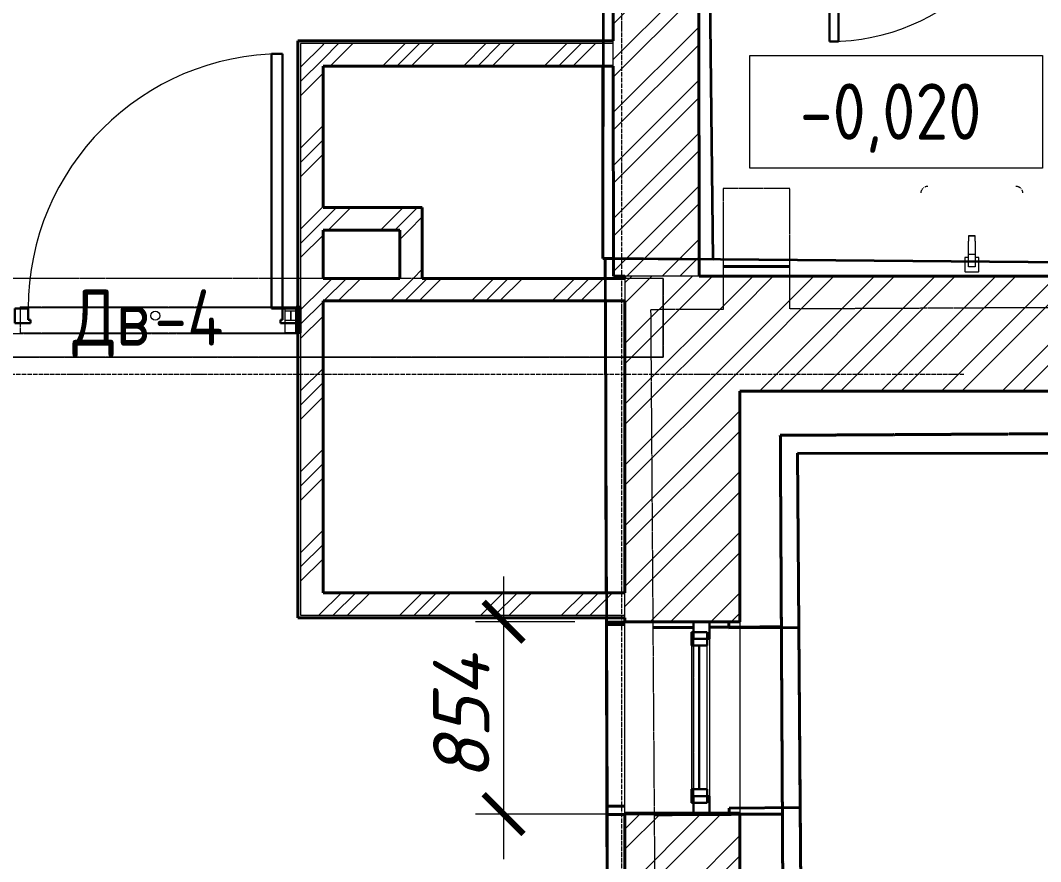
# Model space of a CAD drawing. Header units: millimetres. Extents: x 749182 to 2267578, y 70462 to 311449.
# Drawn here: x 2004959 to 2009489, y 82060 to 85795 of the extents above; entities that cross this region are included whole.
import ezdxf

# ---------------------------------------------------------------- set-up
doc = ezdxf.new("R2010")
doc.units = ezdxf.units.MM
for name, pattern in [('ADSK_Линия сетки', [25, 20, -2.5, 0, -2.5]), ('ADSK_Сверху', [4.5, 3, -1.5]), ('осеваяX2', [4, 2.5, -0.5, 0.5, -0.5])]:
    doc.linetypes.add(name, pattern=pattern)
doc.layers.get('Defpoints').update_dxf_attribs({"color": 255})
for name, color, linetype, lineweight in [('_ Окна', 7, 'Continuous', 30), ('Аннотация', 7, 'Continuous', 9), ('Витраж', 7, 'Continuous', 9), ('Двери', 7, 'Continuous', 20), ('Каркас', 7, 'Continuous', 9), ('Марки дверей', 7, 'Continuous', 20), ('Оборудование', 7, 'Continuous', 18), ('Окна', 7, 'Continuous', 18), ('Оси', 165, 'осеваяX2', 13), ('отметки', 7, 'Continuous', 20), ('Панели витража', 7, 'Continuous', 9), ('Перекрытие', 7, 'Continuous', 18), ('размеры', 7, 'Continuous', 9), ('Стены', 184, 'Continuous', 40), ('Стены внутренние', 7, 'Continuous', 18), ('Стены наружные', 7, 'Continuous', 18), ('Стены разрез', 7, 'Continuous', 35), ('Стены штриховка', 7, 'Continuous', 18)]:
    doc.layers.add(name, color=color, linetype=linetype, lineweight=lineweight)
doc.styles.add('GOST Common_2', font='GOST_Common.ttf', dxfattribs={"width": 0.9, "height": 200})
doc.styles.add('М2', font='isocpeui.ttf')
doc.dimstyles.new('SPDS 1_100', dxfattribs={"dimscale": 100, "dimtxt": 2.5, "dimasz": 1.77, "dimexe": 1.25, "dimexo": 0.625, "dimtad": 1, "dimdec": 0, "dimrnd": 0.001, "dimzin": 9, "dimtxsty": 'М2', "dimblk": 'ARCHTICK', "dimcen": 2.5, "dimdle": 2, "dimclrt": 256, "dimadec": 0, "dimazin": 2, "dimtfac": 0.75, "dimtdec": 0, "dimtmove": 1, "dimatfit": 3, "dimfxl": 0, "dimtolj": 1, "dimlwd": 9, "dimlwe": 9, "dimarcsym": 0})
pattern_1 = [(45, (1958220.23, 75616.62), (-134.70384, 134.70384), []), (45, (1958310.03, 75616.62), (-134.70384, 134.70384), [])]
pattern_2 = [(45, (1958220.23, 75616.62), (-179.6051, 179.6051), []), (45, (1958283.73, 75616.62), (0, 359.2102), []), (45, (1958156.73, 75616.62), (0, 359.2102), [])]

# ---------------------------------------------------------------- blocks, each defined once
blk = doc.blocks.new('Существующие стены 2 этаж - Существующие стены 2 этаж-699583-01 План 1-го этажа маркировочный')
at = {"layer": 'Стены', "color": 254, "linetype": 'ADSK_Сверху', "true_color": 0xe8c5d7}
for p, q in [((50154.8, 9085), (49860, 9084.9)), ((49860, 9084.9), (50154.8, 9085)), ((50113.3, 8335.8), (56424.5, 8372.5)), ((56424.5, 8372.5), (50113.3, 8335.8)), ((50118, 7485.3), (50113.3, 8335.8)), ((50113.3, 8335.8), (50159.1, -55.6)), ((49547.2, 7482), (49656.4, 7482.8)), ((49656.4, 7482.8), (49547.2, 7482)), ((49656.4, 7482.8), (49728.4, 7483.2)), ((49728.4, 7483.2), (49656.4, 7482.8)), ((49798.4, 7483.6), (50118, 7485.3)), ((50118, 7485.3), (49798.4, 7483.6)), ((50122.5, 6654.3), (50118, 7485.3)), ((50122.5, 6654.3), (50118, 7485.3)), ((50118, 7485.3), (50122.5, 6654.3)), ((49662.4, 6651.8), (49553.1, 6651)), ((49553.1, 6651), (49662.4, 6651.8)), ((50122.5, 6654.3), (49662.4, 6651.8)), ((49662.4, 6651.8), (50122.5, 6654.3)), ((50128.1, 5634.3), (50122.5, 6654.3))]:
    blk.add_line(p, q, dxfattribs=at)
blk = doc.blocks.new('Прямоугольный импост - 70х20_56мм-1425354-01 План 1-го этажа маркировочный')
at = {"layer": 'Витраж', "color": 253, "linetype": 'ADSK_Сверху', "true_color": 0xaaaaaa}
for p, q in [((495.5, 2143), (425.5, 2143)), ((425.5, 2067), (425.5, 2143)), ((495.5, 2067), (495.5, 2143)), ((425.5, 1293), (425.5, 1369)), ((495.5, 1293), (495.5, 1369)), ((425.5, 1293), (495.5, 1293))]:
    blk.add_line(p, q, dxfattribs=at)
blk = doc.blocks.new('Прямоугольный импост - 70х20_56мм-1257200-01 План 1-го этажа маркировочный')
at = {"layer": 'Витраж', "color": 253, "linetype": 'ADSK_Сверху', "true_color": 0xaaaaaa}
for p, q in [((-76, 35), (0, 35)), ((0, 35), (0, -35)), ((0, -35), (-76, -35))]:
    blk.add_line(p, q, dxfattribs=at)
blk = doc.blocks.new('Прямоугольный импост - 70х20_56мм-1257201-01 План 1-го этажа маркировочный')
at = {"layer": 'Витраж', "color": 253, "linetype": 'ADSK_Сверху', "true_color": 0xaaaaaa}
for p, q in [((0, 35), (-76, 35)), ((0, -35), (0, 35)), ((-76, -35), (0, -35))]:
    blk.add_line(p, q, dxfattribs=at)
blk = doc.blocks.new('Прямоугольный импост - 70х60мм-1425356-01 План 1-го этажа маркировочный')
at = {"layer": 'Витраж', "color": 253, "linetype": 'ADSK_Сверху', "true_color": 0xaaaaaa}
for p, q in [((495.5, 7579.9), (425.5, 7579.9)), ((425.5, 6881.9), (425.5, 7579.9)), ((495.5, 6881.9), (495.5, 7579.9)), ((425.5, 6881.9), (495.5, 6881.9))]:
    blk.add_line(p, q, dxfattribs=at)
blk = doc.blocks.new('Прямоугольный импост - 48х116мм простой-1858591-01 План 1-го этажа маркировочный')
at = {"layer": 'Витраж', "color": 253, "linetype": 'ADSK_Сверху', "true_color": 0xaaaaaa}
for p, q in [((46736.8, 8906.8), (46736.8, 8790.8)), ((46736.8, 8906.8), (47914.8, 8906.8)), ((47914.8, 8790.8), (47914.8, 8906.8)), ((46736.8, 8790.8), (47914.8, 8790.8))]:
    blk.add_line(p, q, dxfattribs=at)
blk = doc.blocks.new('Прямоугольный импост - Зазор 20х116мм-1854068-01 План 1-го этажа маркировочный')
at = {"layer": 'Витраж', "color": 253, "linetype": 'ADSK_Сверху', "true_color": 0xaaaaaa}
for p, q in [((-20, 76), (0, 76)), ((0, 76), (0, -40)), ((0, -40), (-20, -40))]:
    blk.add_line(p, q, dxfattribs=at)
blk = doc.blocks.new('Системная панель - ADSK_Cтеклопакет_40мм-V21-01 План 1-го этажа маркировочный')
at = {"layer": 'Панели витража', "color": 253, "linetype": 'ADSK_Сверху', "true_color": 0xaaaaaa}
blk.add_line((11.90625, 20), (11.90625, -20), dxfattribs=at)
blk = doc.blocks.new('Прямоугольный импост - 48х116мм-1857753-01 План 1-го этажа маркировочный')
at = {"layer": 'Витраж', "color": 253, "linetype": 'ADSK_Сверху', "true_color": 0xaaaaaa}
for p, q in [((24, 76), (-24, 76)), ((-24, 76), (-24, 20)), ((24, 20), (24, 76)), ((-24, 20), (-0.1875, 20)), ((-0.1875, 20), (-0.1875, -20)), ((0.1875, -20), (0.1875, 20)), ((0.1875, 20), (24, 20)), ((-0.1875, -20), (-24, -20)), ((-24, -20), (-24, -40)), ((-24, -40), (24, -40)), ((24, -20), (0.1875, -20)), ((24, -40), (24, -20))]:
    blk.add_line(p, q, dxfattribs=at)
blk = doc.blocks.new('Существующие стены 1 эт - Существующие стены 1 эт-653793-01 План 1-го этажа маркировочный')
at = {"layer": 'Стены'}
for p, q in [((49324.3, 9121.6), (49325.7, 9974.8)), ((49335.8, 9121.5), (49324.3, 9121.6)), ((49336, 9032.4), (49335.8, 9121.5)), ((49335.8, 9121.5), (49372.4, 9121.2)), ((49372.4, 9121.2), (49335.8, 9121.5)), ((49340.5, 7636.8), (49336.4, 8932.4)), ((52743, 8251.8), (50189.1, 8257.2)), ((50189.1, 8257.2), (50256.6, -151.9)), ((49340.9, 7495.5), (49340.8, 7524.9)), ((49728.4, 7507.8), (49340.9, 7506.6)), ((49343.6, 6652.4), (49340.9, 7506.6)), ((49340.9, 7495.5), (49423.4, 7495.8)), ((49423.4, 7495.8), (49340.9, 7495.5)), ((49343.5, 6689.2), (49340.9, 7495.5)), ((49340.9, 7495.5), (49343.5, 6689.2)), ((49343.5, 6689.2), (49340.9, 7495.5)), ((49884.1, 7508.3), (49798.4, 7508.1)), ((49884.2, 7480.5), (49884.1, 7508.3)), ((50195.3, 7483), (49884.2, 7480.5)), ((50195.3, 7483), (50201.7, 6683.2)), ((49423.4, 6689.5), (49343.5, 6689.2)), ((49343.5, 6689.2), (49423.4, 6689.5)), ((49346.7, 5669.6), (49343.5, 6689.2)), ((49886.7, 6680.7), (50201.7, 6683.2)), ((49886.8, 6658.3), (49886.7, 6680.7)), ((49343.6, 6652.4), (49423.4, 6652.7))]:
    blk.add_line(p, q, dxfattribs=at)
at = {"layer": 'Стены разрез'}
for p, q in [((49327.5, 11165), (49324.3, 9121.6)), ((49814.8, 9117.3), (49796, 10859)), ((49324.3, 9121.6), (49814.8, 9117.3)), ((51540.3, 9102), (49335.8, 9121.5)), ((49335.8, 9121.5), (49340.9, 7506.6)), ((50195.3, 7483), (50189.1, 8257.2)), ((50189.1, 8257.2), (56529.9, 8243.7)), ((49340.9, 7506.6), (49744.1, 7507.9)), ((49744.1, 7507.9), (49884.1, 7508.3)), ((49884.1, 7508.3), (49884.2, 7480.5)), ((49884.2, 7480.5), (50195.3, 7483)), ((50201.7, 6683.2), (49886.7, 6680.7)), ((49886.7, 6680.7), (49886.8, 6654.1)), ((50210, 5653.3), (50201.7, 6683.2)), ((49746.8, 6653.7), (49343.6, 6652.4)), ((49343.6, 6652.4), (49346.7, 5669.6)), ((49886.8, 6654.1), (49746.8, 6653.7))]:
    blk.add_line(p, q, dxfattribs=at)
blk = doc.blocks.new('Витраж-тент со смещением вовне - 60мм 30 сдвиг-1466941-01 План 1-го этажа маркировочный')
at = {"layer": '_ Окна'}
for p, q in [((-379, 25), (-379, -45)), ((-379, 25), (-319, 25)), ((-379, -45), (-379, 25)), ((-319, 25), (-319, -45)), ((379, 25), (319, 25)), ((319, 25), (319, -45)), ((379, -45), (379, 25)), ((379, -45), (379, 25)), ((-319, -45), (-379, -45)), ((-319, -10), (319, -10)), ((319, -45), (379, -45))]:
    blk.add_line(p, q, dxfattribs=at)
at = {"layer": 'Окна'}
for p, q in [((319, 25), (-319, 25)), ((-319, -45), (319, -45))]:
    blk.add_line(p, q, dxfattribs=at)
blk = doc.blocks.new('Прямоугольный импост - 70х20_56мм-V171-01 План 1-го этажа маркировочный')
at = {"layer": 'Витраж', "lineweight": 30}
for p, q in [((-76, 35), (0, 35)), ((-76, -35), (-76, 35)), ((0, 35), (0, -35)), ((0, -35), (-76, -35))]:
    blk.add_line(p, q, dxfattribs=at)
blk = doc.blocks.new('Прямоугольный импост - 70х20_56мм-V172-01 План 1-го этажа маркировочный')
at = {"layer": 'Витраж', "lineweight": 30}
for p, q in [((0, 35), (-76, 35)), ((-76, 35), (-76, -35)), ((0, -35), (0, 35)), ((-76, -35), (0, -35))]:
    blk.add_line(p, q, dxfattribs=at)
blk = doc.blocks.new('Прямоугольный импост - 70х60мм-V36-01 План 1-го этажа маркировочный')
at = {"layer": 'Витраж'}
for p, q in [((425.5, 1369), (425.5, 2067)), ((495.5, 2067), (495.5, 1369))]:
    blk.add_line(p, q, dxfattribs=at)
blk = doc.blocks.new('Прямоугольный импост - Зазор 20х116мм-1839981-01 План 1-го этажа маркировочный')
at = {"layer": 'Витраж', "lineweight": 30}
for p, q in [((-20, 76), (0, 76)), ((-20, 32.5), (-20, 76)), ((0, 76), (0, -40)), ((-20, -40), (-20, -32.5)), ((0, -40), (-20, -40))]:
    blk.add_line(p, q, dxfattribs=at)
blk = doc.blocks.new('AC_Дверь_Однопольная_Стальная - Д-24л 1033х2200h-1983226-01 План 1-го этажа маркировочный')
at = {"layer": 'Двери', "lineweight": 30}
for p, q in [((466.5, 1021), (426.5, 1021)), ((426.5, 1021), (426.5, 88)), ((466.5, 88), (466.5, 1021)), ((-496.5, 88), (-516.5, 88)), ((-516.5, 88), (-516.5, 18)), ((-466.5, 88), (-496.5, 88)), ((-496.5, 88), (-496.5, 18)), ((-496.5, 18), (-496.5, 88)), ((-466.5, 48), (-466.5, 88)), ((-456.5, 48), (-466.5, 48)), ((-456.5, 18), (-456.5, 48)), ((426.5, 88), (466.5, 88)), ((466.5, 48), (456.5, 48)), ((456.5, 48), (456.5, 18)), ((496.5, 88), (466.5, 88)), ((466.5, 88), (466.5, 48)), ((496.5, 18), (496.5, 88)), ((516.5, 88), (496.5, 88)), ((496.5, 88), (496.5, 18)), ((516.5, 18), (516.5, 88)), ((-516.5, 18), (-496.5, 18)), ((-496.5, 18), (-456.5, 18)), ((456.5, 18), (496.5, 18)), ((496.5, 18), (516.5, 18))]:
    blk.add_line(p, q, dxfattribs=at)
at = {"layer": 'Двери'}
blk.add_arc((466.5, 88), 933, 90, 180, dxfattribs=at)
blk = doc.blocks.new('AC_ДверьВитражная_Однопольная_Алюминиевая - Дв-4-1858613-01 План 1-го этажа маркировочный')
at = {"layer": 'Двери', "lineweight": 30}
for p, q in [((564.90625, 1162.3125), (514.90625, 1162.3125)), ((514.90625, 1162.3125), (514.90625, 32.5)), ((564.90625, 32.5), (564.90625, 1162.3125)), ((-564.90625, 32.5), (-624.90625, 32.5)), ((-624.90625, 32.5), (-624.90625, -32.5)), ((-564.90625, -17.5), (-564.90625, 32.5)), ((514.90625, 32.5), (564.90625, 32.5)), ((624.90625, 32.5), (564.90625, 32.5)), ((564.90625, 32.5), (564.90625, -17.5)), ((624.90625, -32.5), (624.90625, 32.5)), ((-624.90625, -32.5), (-554.90625, -32.5)), ((-554.90625, -17.5), (-564.90625, -17.5)), ((-554.90625, -32.5), (-554.90625, -17.5)), ((564.90625, -17.5), (554.90625, -17.5)), ((554.90625, -17.5), (554.90625, -32.5)), ((554.90625, -32.5), (624.90625, -32.5))]:
    blk.add_line(p, q, dxfattribs=at)
at = {"layer": 'Двери'}
blk.add_arc((564.90625, 32.5), 1129.8125, 90, 180, dxfattribs=at)
blk = doc.blocks.new('Parametric_Porcelain_bathroom_sink_20774 - 450х400мм-1928710-01 План 1-го этажа маркировочный')
at = {"layer": 'Оборудование'}
for p, q in [((-89.1, 598.1), (-88.2, 598.9)), ((343.1, 594.1), (343.9, 593.2)), ((110, 384.1), (140, 384.1)), ((110, 384.1), (110, 361.1)), ((140, 384.1), (110, 384.1)), ((140, 361.1), (140, 384.1)), ((110, 301.5), (110, 361.1)), ((140, 361.1), (140, 301.5)), ((93.2, 286.2), (93.2, 270.1)), ((110, 288.1), (95.1, 288.1)), ((110, 270), (110, 301.5)), ((140, 301.5), (110, 301.5)), ((140, 301.5), (140, 269.7)), ((154.6, 288.1), (140, 288.1)), ((156.5, 269.6), (156.5, 286.2)), ((93.2, 270.1), (93.2, 226.6)), ((110, 266.5), (110, 270)), ((110, 246.5), (110, 266.5)), ((140, 246.5), (110, 246.5)), ((140, 269.7), (140, 266.5)), ((140, 266.5), (140, 246.5)), ((156.5, 226.6), (156.5, 269.6)), ((94.7, 225.1), (155, 225.1))]:
    blk.add_line(p, q, dxfattribs=at)
at = {"layer": 'Оборудование', "flags": 128}
for points in [[(-95.4, 590.9), (-94.8, 591.9), (-94.1, 592.9), (-93.3, 593.9), (-92.6, 594.8)], [(-83.1, 602), (-82, 602.5), (-80.9, 603), (-79.7, 603.4)], [(-77.4, 604.1), (-76.3, 604.3), (-75.1, 604.6), (-73.9, 604.7), (-72.7, 604.9), (-71.5, 605), (-70.3, 605), (-70, 605)], [(320, 605), (321.2, 605), (322.4, 604.9), (323.6, 604.8), (324.8, 604.6), (326, 604.4), (327.1, 604.1)], [(329.4, 603.5), (330.6, 603.1), (331.7, 602.6), (332.8, 602.1), (333.9, 601.6)], [(335.9, 600.4), (336.9, 599.8), (337.9, 599.1), (338.9, 598.3), (339.8, 597.6)], [(-100, 575), (-100, 576.2), (-99.9, 577.4), (-99.8, 578.6), (-99.6, 579.8), (-99.4, 581), (-99.1, 582.1)], [(-98.5, 584.4), (-98.1, 585.6), (-97.6, 586.7), (-97.1, 587.8), (-96.6, 588.9)], [(347, 588.1), (347.5, 587), (348, 585.9), (348.4, 584.7)], [(349.1, 582.4), (349.3, 581.3), (349.6, 580.1), (349.7, 578.9), (349.9, 577.7), (350, 576.5), (350, 575.3), (350, 575)]]:
    blk.add_lwpolyline(points, dxfattribs=at)
at = {"layer": 'Оборудование'}
for centre, radius, start, end in [((95.1, 286.2), 1.87, 90, 180), ((95.1, 286.2), 1.87, 120, 150), ((95.1, 286.2), 1.87, 120, 150), ((95.1, 286.2), 1.87, 120, 150), ((154.6, 286.2), 1.87, 0, 90), ((154.6, 286.2), 1.87, 30, 60), ((154.6, 286.2), 1.87, 30, 60), ((154.6, 286.2), 1.87, 30, 60), ((94.7, 226.6), 1.49, 180, 270), ((155, 226.6), 1.49, 270, 360)]:
    blk.add_arc(centre, radius, start, end, dxfattribs=at)
blk = doc.blocks.new('_ArchTick')
at = {"color": 0, "linetype": 'ByBlock', "const_width": 0.15}
blk.add_lwpolyline([(-0.5, -0.5), (0.5, 0.5)], dxfattribs=at)
blk = doc.blocks.new('*D2818')
at = {"layer": 'Defpoints', "color": 0, "lineweight": 20, "transparency": 16777216}
for p in [(2007483.6, 83124.9), (2007104.2, 82270.8), (2008107.1, 82270.8)]:
    blk.add_point(p, dxfattribs=at)
at = {"layer": 'размеры', "color": 0, "lineweight": 9, "transparency": 16777216}
for p, q in [((2007104.2, 83324.9), (2007104.2, 82070.8)), ((2007421.1, 83124.9), (2006979.2, 83124.9)), ((2008044.6, 82270.8), (2006979.2, 82270.8))]:
    blk.add_line(p, q, dxfattribs=at)
at = {"layer": 'размеры', "color": 0, "lineweight": 9, "transparency": 16777216, "xscale": 177, "yscale": 177, "zscale": 177}
for p, rotation in [((2007104.2, 83124.9), 90), ((2007104.2, 82270.8), 270)]:
    blk.add_blockref('_ArchTick', p, dxfattribs=dict(at, rotation=rotation))
at = {"layer": 'размеры', "lineweight": 20, "transparency": 16777216, "insert": (2006916.7, 82697.8), "char_height": 250, "width": 474.561, "attachment_point": 5, "rotation": 90, "style": 'М2'}
blk.add_mtext('\\A1;854', dxfattribs=at)
blk = doc.blocks.new('ADSK_Марка_Дверь - Марка типа и комментарии-2020407-01 План 1-го этажа маркировочный')
at = {"layer": 'Марки дверей', "lineweight": 9}
blk.add_circle((0, 0), 0.2, dxfattribs=at)
blk = doc.blocks.new('Высотные отметки - Рамка-5093-01 План 1-го этажа маркировочный')
at = {"layer": 'Аннотация', "lineweight": 20}
for p, q in [((-6.5, 0), (-6.5, 5)), ((-6.5, 5), (6.5, 5)), ((6.5, 5), (6.5, 0)), ((6.5, 0), (-6.5, 0))]:
    blk.add_line(p, q, dxfattribs=at)

msp = doc.modelspace()

# ---------------------------------------------------------------- hatches: boundary and pattern name
at = {"layer": 'Стены внутренние', "lineweight": 9}
h = msp.add_hatch(dxfattribs=at)
h.set_pattern_fill('FP_1', color=256, style=0, pattern_type=2)
h.set_pattern_definition([(45, (1958220.23, 75616.62), (-117.8655, 117.8655), []), (45, (1958298.8, 75616.62), (-117.8655, 117.8655), [])])
h.paths.add_polyline_path([(2007891.2816, 84658.9208), (2007972.766, 84658.9208), (2007969.768, 86782.1863), (2007589.7689, 86781.2932), (2007592.7656, 84658.9208), (2007771.8331, 84658.9208)])
h.paths.add_polyline_path([(2007588.3141, 87811.6487), (2007968.3137, 87812.1853), (2007965.2278, 89997.7484), (2007585.2282, 89997.2119), (2007588.3141, 87811.7476)])
h.paths.add_polyline_path([(2007583.9438, 90906.8983), (2007963.9429, 90907.7917), (2007961.93, 92268.6751), (2007582.0218, 92268.1387), (2007583.8823, 90950.4555)])
h = msp.add_hatch(dxfattribs=at)
h.set_pattern_fill('FP_6', color=256, style=0, pattern_type=2)
h.set_pattern_definition(pattern_2)
h.paths.add_polyline_path([(2006203.0708, 83253.407), (2006303.0708, 83253.407), (2006303.0708, 85691.3941), (2006203.0708, 85691.3941), (2006203.0708, 83321.8828)])
h = msp.add_hatch(dxfattribs=at)
h.set_pattern_fill('FP_6', color=256, style=0, pattern_type=2)
h.set_pattern_definition(pattern_2)
h.paths.add_polyline_path([(2007591.3078, 85591.3941), (2007591.449, 85591.3941), (2007591.2937, 85691.3941), (2006303.0708, 85691.3941), (2006303.0708, 85591.3941), (2007591.2937, 85591.3941)])
h = msp.add_hatch(dxfattribs=at)
h.set_pattern_fill('FP_6', color=256, style=0, pattern_type=2)
h.set_pattern_definition(pattern_2)
h.paths.add_polyline_path([(2006643.0708, 84864.0222), (2006743.0708, 84864.0222), (2006743.0708, 84964.0222), (2006303.0708, 84964.0222), (2006303.0708, 84864.0222)])
h = msp.add_hatch(dxfattribs=at)
h.set_pattern_fill('FP_6', color=256, style=0, pattern_type=2)
h.set_pattern_definition(pattern_2)
h.paths.add_polyline_path([(2006743.0708, 84648.9762), (2006743.0708, 84864.0222), (2006643.0708, 84864.0222), (2006643.4301, 84648.9762)])
h = msp.add_hatch(dxfattribs=at)
h.set_pattern_fill('FP_6', color=256, style=0, pattern_type=2)
h.set_pattern_definition(pattern_2)
h.paths.add_polyline_path([(2007561.1139, 84548.9762), (2007643.6265, 84548.9762), (2007643.6265, 84648.9762), (2006303.0708, 84648.9762), (2006303.0708, 84548.9762), (2007556.5811, 84548.9762)])
h = msp.add_hatch(dxfattribs=at)
h.set_pattern_fill('FP_6', color=256, style=0, pattern_type=2)
h.set_pattern_definition(pattern_2)
h.paths.add_polyline_path([(2007595.2287, 83153.407), (2007643.6265, 83153.407), (2007643.6265, 83253.407), (2006203.0708, 83253.407), (2006203.0708, 83153.407), (2007586.6759, 83153.407)])
at = {"layer": 'Стены наружные', "lineweight": 9}
h = msp.add_hatch(dxfattribs=at)
h.set_pattern_fill('FP_4', color=256, angle=45, style=0, pattern_type=2)
h.set_pattern_definition(pattern_1)
h.paths.add_polyline_path([(2008153.6265, 75766.8503), (2008153.6265, 76782.286), (2007643.6265, 76782.286), (2007643.6265, 75766.8503), (2008148.0145, 75766.8503)])
h.paths.add_polyline_path([(2008153.6265, 77632.286), (2008153.6265, 78614.5654), (2007643.6265, 78614.5654), (2007643.6265, 77632.286), (2007815.88, 77632.286)])
h.paths.add_polyline_path([(2008153.6265, 79464.5654), (2008153.6265, 80437.9493), (2007643.6265, 80437.9493), (2007643.6265, 79464.5654), (2007815.88, 79464.5654)])
h.paths.add_polyline_path([(2007643.6265, 81287.9493), (2008153.6265, 81287.9493), (2008153.6265, 82274.9434), (2007643.6265, 82274.9434), (2007643.6265, 82000.6814)])
h.paths.add_polyline_path([(2008153.6265, 83124.9434), (2008153.6265, 84658.9208), (2007643.6265, 84658.9208), (2007643.6265, 83124.9434), (2008104.3356, 83124.9434)])
h = msp.add_hatch(dxfattribs=at)
h.set_pattern_fill('FP_3', color=256, angle=45, style=0, pattern_type=2)
h.set_pattern_definition(pattern_1)
h.paths.add_polyline_path([(2013144.9754, 84148.9208), (2014434.175, 84148.9208), (2014434.175, 84658.9208), (2008153.6265, 84658.9208), (2008153.6265, 84148.9208), (2012774.4667, 84148.9208)])

# ---------------------------------------------------------------- linework, layer by layer
at = {"layer": 'Каркас', "color": 253, "linetype": 'ADSK_Сверху', "true_color": 0xb2b2b2}
for p, q in [((2007813.765, 84648.9762), (2000611.6382, 84648.9762)), ((2007813.765, 84648.9762), (2007813.765, 84298.9762)), ((2000611.6382, 84298.9762), (2007813.765, 84298.9762))]:
    msp.add_line(p, q, dxfattribs=at)
at = {"layer": 'Каркас', "color": 253, "linetype": 'ADSK_Сверху', "true_color": 0xaaaaaa}
for p, q in [((2007813.765, 84648.9762), (2000611.6382, 84648.9762)), ((2007813.765, 84298.9762), (2007813.765, 84648.9762)), ((2007813.765, 84298.9762), (2000611.6382, 84298.9762))]:
    msp.add_line(p, q, dxfattribs=at)
at = {"layer": 'Оси', "linetype": 'ADSK_Линия сетки'}
for p, q in [((2007630.1361, 71313.2448), (2007630.1361, 120151.4054)), ((1947134.001, 84223.407), (2009148.6289, 84223.407))]:
    msp.add_line(p, q, dxfattribs=at)
at = {"layer": 'Перекрытие', "linetype": 'ADSK_Сверху'}
for p, q in [((2008375.0221, 85048.3347), (2008080.1867, 85048.3347)), ((2008080.1867, 85048.3347), (2008080.1867, 84511.788)), ((2008375.0221, 84513.2949), (2008375.0221, 85048.3347)), ((2008080.1867, 84511.788), (2007757.5812, 84510.1393)), ((2007757.5812, 84510.1393), (2007815.88, 76192.2503)), ((2014063.8001, 84542.3687), (2008375.0221, 84513.2949))]:
    msp.add_line(p, q, dxfattribs=at)
at = {"layer": 'Перекрытие'}
for p, q in [((2004957.0708, 84520.4179), (2006073.0708, 84520.4179)), ((2006123.0708, 84520.4179), (2006183.0708, 84520.4179))]:
    msp.add_line(p, q, dxfattribs=at)
at = {"layer": 'Стены внутренние', "lineweight": 40}
for p, q in [((2007589.7684, 86781.6498), (2007591.2909, 85703.3941)), ((2007972.766, 84658.9208), (2007970.6618, 86149.1863)), ((2006191.0708, 85703.3941), (2006191.0708, 83141.407)), ((2007591.2909, 85703.3941), (2006191.0708, 85703.3941)), ((2006303.0708, 84964.0222), (2006303.0708, 85591.3941)), ((2006303.0708, 85591.3941), (2007591.449, 85591.3941)), ((2007591.449, 85591.3941), (2007592.7656, 84658.9208)), ((2006743.0708, 84964.0222), (2006303.0708, 84964.0222)), ((2006743.0708, 84648.9762), (2006743.0708, 84964.0222)), ((2006303.0708, 84648.9762), (2006303.0708, 84864.0222)), ((2006303.0708, 84864.0222), (2006643.0708, 84864.0222)), ((2006643.0708, 84864.0222), (2006643.0708, 84648.9762)), ((2006643.0708, 84648.9762), (2006303.0708, 84648.9762)), ((2007643.6265, 84648.9762), (2006743.0708, 84648.9762)), ((2007592.7656, 84658.9208), (2007643.6265, 84658.9208)), ((2006303.0708, 83253.407), (2006303.0708, 84548.9762)), ((2006303.0708, 84548.9762), (2007643.6265, 84548.9762)), ((2007643.6265, 83253.407), (2006303.0708, 83253.407)), ((2006191.0708, 83141.407), (2007643.6265, 83141.407))]:
    msp.add_line(p, q, dxfattribs=at)
at = {"layer": 'Стены внутренние', "color": 253, "linetype": 'ADSK_Сверху', "true_color": 0xaaaaaa}
for p, q in [((2006191.0708, 84520.4179), (2006183.0708, 84520.4179)), ((2006191.0708, 84520.4179), (2006191.0708, 84404.4179)), ((2003803.0708, 84404.4179), (2006191.0708, 84404.4179))]:
    msp.add_line(p, q, dxfattribs=at)
at = {"layer": 'Стены наружные', "lineweight": 40}
for p, q in [((2007643.6265, 84658.9208), (2007643.6265, 84648.9762)), ((2011231.5708, 84658.9208), (2007972.766, 84658.9208)), ((2007643.6265, 84548.9762), (2007643.6265, 83253.407)), ((2008153.6265, 83124.9434), (2008153.6265, 84148.9208)), ((2008153.6265, 84148.9208), (2014434.175, 84148.9208)), ((2007643.6265, 83141.407), (2007643.6265, 83124.9434)), ((2007643.6265, 83124.9434), (2008153.6265, 83124.9434)), ((2008153.6265, 82274.9434), (2007643.6265, 82274.9434)), ((2007643.6265, 82274.9434), (2007643.6265, 81287.9493)), ((2008153.6265, 81287.9493), (2008153.6265, 82274.9434))]:
    msp.add_line(p, q, dxfattribs=at)
at = {"layer": 'Стены наружные'}
for p, q in [((2007643.6265, 82274.9434), (2007643.6265, 83124.9434)), ((2008153.6265, 83124.9434), (2008153.6265, 82275.052))]:
    msp.add_line(p, q, dxfattribs=at)
at = {"layer": 'Стены штриховка'}
for p, q in [((2007591.2937, 85701.3941), (2006191.0708, 85701.3941)), ((2006193.0708, 85703.3941), (2006193.0708, 83141.407)), ((2006203.0708, 85701.3941), (2006203.0708, 85703.3941)), ((2006203.0708, 85691.3941), (2006203.0708, 83153.407)), ((2007591.3078, 85691.3941), (2006203.0708, 85691.3941)), ((2007591.449, 85591.3941), (2007591.2909, 85703.3941)), ((2007972.766, 84658.9208), (2007643.6265, 84658.9208)), ((2007643.6265, 84648.9762), (2007643.6265, 84548.9762)), ((2007643.6265, 83141.407), (2007643.6265, 83253.407)), ((2006193.0708, 83153.407), (2006191.0708, 83153.407)), ((2006191.0708, 83143.407), (2007643.6265, 83143.407)), ((2006203.0708, 83153.407), (2007643.6265, 83153.407))]:
    msp.add_line(p, q, dxfattribs=at)

# ---------------------------------------------------------------- block references
at = {"layer": '_ Окна', "rotation": 270.0000000000003}
msp.add_blockref('Витраж-тент со смещением вовне - 60мм 30 сдвиг-1466941-01 План 1-го этажа маркировочный', (2007983.6265, 82699.9434), dxfattribs=at)
at = {"layer": 'Витраж', "color": 253, "linetype": 'ADSK_Сверху', "true_color": 0xaaaaaa}
msp.add_blockref('Прямоугольный импост - 48х116мм простой-1858591-01 План 1-го этажа маркировочный', (1958220.2258, 75616.6187), dxfattribs=at)
at = {"layer": 'Витраж', "color": 253, "linetype": 'ADSK_Сверху', "true_color": 0xaaaaaa, "extrusion": (0, 0, -1)}
for name, p, rotation in [('Прямоугольный импост - 48х116мм-1857753-01 План 1-го этажа маркировочный', (-2006159.0708, 84483.4179), 180), ('Прямоугольный импост - Зазор 20х116мм-1854068-01 План 1-го этажа маркировочный', (-2006203.0708, 84483.4179), 180), ('Прямоугольный импост - 70х20_56мм-1257200-01 План 1-го этажа маркировочный', (-2007983.6265, 82274.9434), 269.9999999999997)]:
    msp.add_blockref(name, p, dxfattribs=dict(at, rotation=rotation))
at = {"layer": 'Витраж', "extrusion": (0, 0, -1)}
for name, p, rotation in [('Прямоугольный импост - Зазор 20х116мм-1839981-01 План 1-го этажа маркировочный', (-2006203.0708, 84483.4179), 180), ('Прямоугольный импост - 70х20_56мм-V171-01 План 1-го этажа маркировочный', (-2007983.6265, 82274.9434), 269.9999999999997)]:
    msp.add_blockref(name, p, dxfattribs=dict(at, rotation=rotation))
at = {"layer": 'Витраж', "color": 253, "linetype": 'ADSK_Сверху', "true_color": 0xaaaaaa}
for name, p, rotation in [('Прямоугольный импост - 70х20_56мм-1425354-01 План 1-го этажа маркировочный', (2008444.1252, 84417.9513), 180), ('Прямоугольный импост - 70х20_56мм-1257201-01 План 1-го этажа маркировочный', (2007983.6265, 83124.9434), 90.00000000000031), ('Прямоугольный импост - 70х60мм-1425356-01 План 1-го этажа маркировочный', (2008444.1252, 89930.8377), 180)]:
    msp.add_blockref(name, p, dxfattribs=dict(at, rotation=rotation))
at = {"layer": 'Витраж'}
for name, p, rotation in [('Прямоугольный импост - 70х20_56мм-V172-01 План 1-го этажа маркировочный', (2007983.6265, 83124.9434), 90.00000000000031), ('Прямоугольный импост - 70х60мм-V36-01 План 1-го этажа маркировочный', (2008444.1252, 84417.9513), 180)]:
    msp.add_blockref(name, p, dxfattribs=dict(at, rotation=rotation))
at = {"layer": 'Двери', "rotation": 180}
msp.add_blockref('AC_Дверь_Однопольная_Стальная - Д-24л 1033х2200h-1983226-01 План 1-го этажа маркировочный', (2009018.8525, 86722.1863), dxfattribs=at)
at = {"layer": 'Двери'}
msp.add_blockref('AC_ДверьВитражная_Однопольная_Алюминиевая - Дв-4-1858613-01 План 1-го этажа маркировочный', (2005558.1645, 84483.4179), dxfattribs=at)
at = {"layer": 'Марки дверей', "xscale": 99.99999999999993, "yscale": 99.99999999999993, "zscale": 99.99999999999993}
msp.add_blockref('ADSK_Марка_Дверь - Марка типа и комментарии-2020407-01 План 1-го этажа маркировочный', (2005558.1645, 84483.4179), dxfattribs=at)
at = {"layer": 'Оборудование'}
msp.add_blockref('Parametric_Porcelain_bathroom_sink_20774 - 450х400мм-1928710-01 План 1-го этажа маркировочный', (2009059.0662, 84453.9208), dxfattribs=at)
at = {"layer": 'отметки', "lineweight": 20, "xscale": 99.99999999999993, "yscale": 99.99999999999993, "zscale": 99.99999999999993}
msp.add_blockref('Высотные отметки - Рамка-5093-01 План 1-го этажа маркировочный', (2008848.3885, 85138.158), dxfattribs=at)
at = {"layer": 'Панели витража', "color": 253, "linetype": 'ADSK_Сверху', "true_color": 0xaaaaaa}
msp.add_blockref('Системная панель - ADSK_Cтеклопакет_40мм-V21-01 План 1-го этажа маркировочный', (2006171.1645, 84483.4179), dxfattribs=at)
at = {"layer": 'Стены', "color": 254, "linetype": 'ADSK_Сверху', "true_color": 0xe8c5d7}
msp.add_blockref('Существующие стены 2 этаж - Существующие стены 2 этаж-699583-01 План 1-го этажа маркировочный', (1958220.2258, 75616.6187), dxfattribs=at)
at = {"layer": 'Стены', "color": 243, "true_color": 0xbb5389}
msp.add_blockref('Существующие стены 1 эт - Существующие стены 1 эт-653793-01 План 1-го этажа маркировочный', (1958220.2258, 75616.6187), dxfattribs=at)

# ---------------------------------------------------------------- texts
at = {"layer": 'Марки дверей', "lineweight": 9, "char_height": 250, "attachment_point": 1, "style": 'GOST Common_2'}
for s, insert, width in [('Дв', (2005189.8853, 84600.431), 440.126437), ('-4', (2005553.0259, 84600.431), 411.265687)]:
    msp.add_mtext(s, dxfattribs=dict(at, insert=insert, width=width))
at = {"layer": 'отметки', "lineweight": 20, "insert": (2008419.7124, 85514.865), "char_height": 250, "width": 1028.822569, "attachment_point": 1, "line_spacing_factor": 1.022761, "style": 'GOST Common_2'}
msp.add_mtext('-0,020', dxfattribs=at)

# ---------------------------------------------------------------- dimensions: what is measured, and where the dimension line sits
at = {"layer": 'размеры', "lineweight": 20}
dim = msp.add_linear_dim(base=(2007104.2032, 82270.7518), p1=(2007483.6265, 83124.9434), p2=(2008107.0513, 82270.7518), angle=90, dimstyle='SPDS 1_100', dxfattribs=at)
dim.commit()
dim.dimension.update_dxf_attribs({"geometry": '*D2818', "text_midpoint": (2006916.7032, 82697.8476)})

doc.saveas('drawing.dxf')
